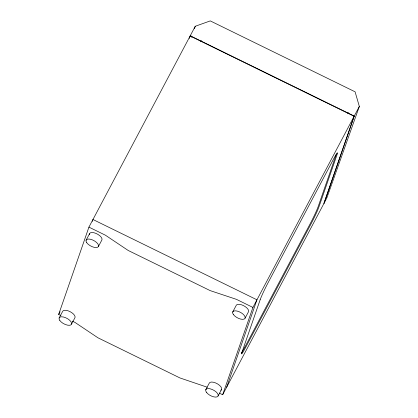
<?xml version="1.0" encoding="UTF-8"?>
<svg xmlns="http://www.w3.org/2000/svg" width="418" height="418" viewBox="0 0 418 418"><rect width="100%" height="100%" fill="white"/><g stroke="black" fill="none" stroke-linecap="round" stroke-linejoin="round"><path stroke-width="0.63" d="M347.922 113.696L348.319 112.479M60.929 315.559L58.661 314.451L88.924 227.126L190.127 35.985L354.124 116.282L323.866 203.608L222.658 394.749L219.257 393.082M92.315 221.352L92.958 219.507L256.955 299.805L226.697 387.131M189.276 38.446L190.242 35.765L195.274 26.266L210.27 20.9L355.086 91.808L359.339 106.438L326.991 197.531A10.429 0.648 -63.9 0 1 325.444 200.624L323.981 203.388L354.239 116.068L359.339 106.438M222.658 394.749L252.921 307.429L354.124 116.282M260.168 299.737L241.928 352.369A13.836 0.862 -63.9 0 0 245.617 347.473L311.091 223.808A13.836 0.862 -63.9 0 0 318.918 206.957L337.164 154.31A13.836 0.862 -63.9 0 0 333.475 159.211L268.001 282.871A13.836 0.862 -63.9 0 0 260.174 299.722M336.422 153.944L318.182 206.581A13.836 0.862 -63.9 0 1 310.339 223.452L244.87 347.097M191.366 37.275L191.799 36.047M194.407 28.711L195.274 26.266M200.865 41.69L201.387 40.536M86.082 240.256L89.541 233.725M58.661 314.451L60.103 311.729M59.137 318.009L62.595 311.478A6.928 3.135 27.9 0 1 69.843 311.53A6.928 3.135 27.9 0 1 75.021 317.56L71.562 324.091M98.507 246.343L101.966 239.812A6.928 3.135 27.9 0 0 95.968 233.406A6.928 3.135 27.9 0 0 89.483 234.608M232.69 312.042L236.149 305.511A6.928 3.135 27.9 0 1 243.396 305.563A6.928 3.135 27.9 0 1 248.574 311.593L245.115 318.124M205.745 389.795L209.204 383.264A6.928 3.135 27.9 0 1 217.642 383.964A6.928 3.135 27.9 0 1 220.756 390.26M218.17 395.877L221.629 389.346M190.242 35.765L354.239 116.068M88.924 227.126L105.383 235.188L128.195 250.466L210.191 290.62L236.463 299.366L252.921 307.429M72.283 321.118L75.125 322.508L97.932 337.791L179.933 377.94L207.333 387.246M244.87 347.107A13.836 0.862 -63.9 0 1 241.405 353.043M59.79 320.46A6.928 3.135 27.9 0 0 70.694 325.005A6.928 3.135 27.9 0 0 65.569 317.69A6.928 3.135 27.9 0 0 59.79 320.46M86.735 242.706A6.928 3.135 27.9 0 0 97.64 247.252A6.928 3.135 27.9 0 0 92.514 239.937A6.928 3.135 27.9 0 0 86.735 242.706M233.343 314.488A6.928 3.135 27.9 0 0 244.243 319.038A6.928 3.135 27.9 0 0 239.117 311.718A6.928 3.135 27.9 0 0 233.343 314.488M206.398 392.241A6.928 3.135 27.9 0 0 217.297 396.792A6.928 3.135 27.9 0 0 212.172 389.471A6.928 3.135 27.9 0 0 206.398 392.241"/></g></svg>
